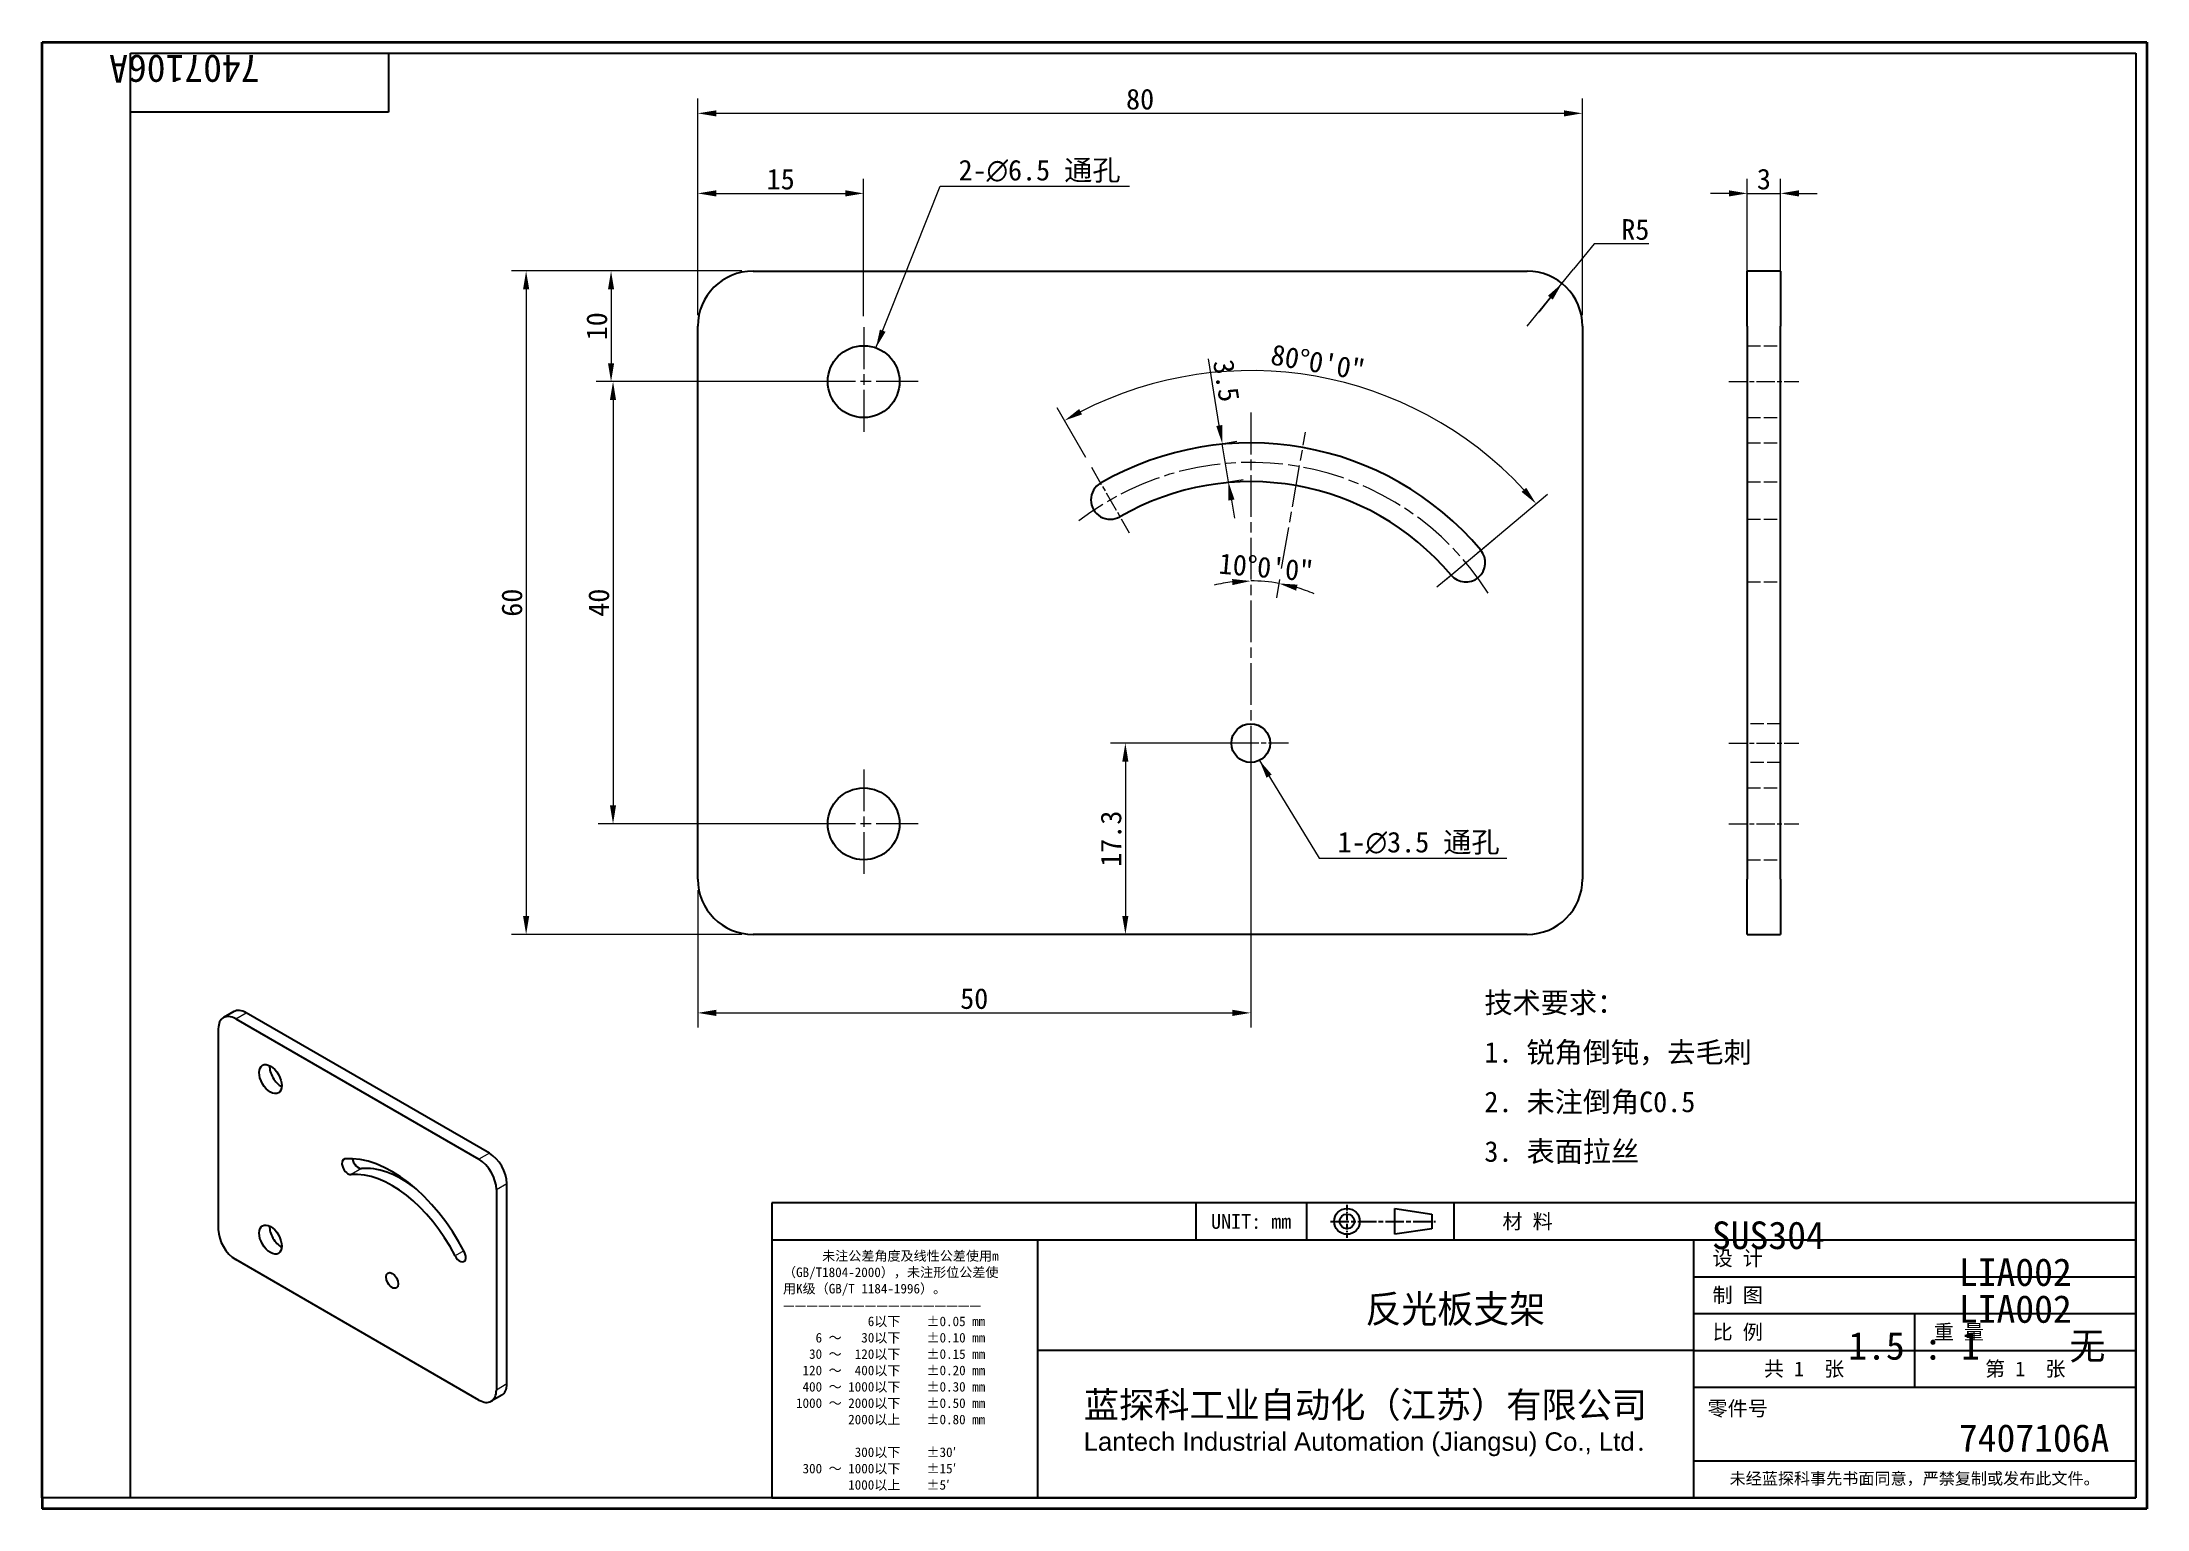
# Model space of a CAD drawing. Header units: millimetres. Extents: x 4 to 194, y 4 to 136.
import ezdxf
from ezdxf.enums import TextEntityAlignment as Align

# ---------------------------------------------------------------- set-up
doc = ezdxf.new("R2018")
doc.units = ezdxf.units.MM
doc.header["$LTSCALE"] = 0.666667
doc.linetypes.add('CHAIN', pattern=[0.3543, 0.2362, -0.0295, 0.0591, -0.0295])
doc.linetypes.add('DASHED', pattern=[0.2067, 0.1654, -0.0413])
for name, color, linetype, lineweight in [('1', 7, 'Continuous', 18), ('可见 (ISO)', 7, 'Continuous', 25), ('可见窄的 (ISO)', 7, 'Continuous', 18), ('图框 (ISO)', 7, 'Continuous', 35), ('标题 (ISO)', 7, 'Continuous', 25)]:
    doc.layers.add(name, color=color, linetype=linetype, lineweight=lineweight)
for name, color, linetype, lineweight, true_color in [('中心标记 (ISO)', 1, 'CHAIN', 18, 0xff0000), ('中心线 (ISO)', 1, 'CHAIN', 18, 0xff0000), ('尺寸 (ISO)', 7, 'Continuous', 18, 0x008000), ('符号 (ISO)', 7, 'Continuous', 18, 0x008000), ('隐藏 (ISO)', 5, 'DASHED', 18, 0x0000ff)]:
    doc.layers.add(name, color=color, linetype=linetype, lineweight=lineweight, true_color=true_color)
doc.styles.get("Standard").update_dxf_attribs({"font": 'simfang.ttf'})
doc.styles.add('文本样式164', font='SimSun.ttf')
doc.styles.add('最新国标', font='simfang.ttf')
doc.styles.add('注释文本 (ISO)', font='simfang.ttf')
doc.dimstyles.new('默认 (GB)', dxfattribs={"dimscale": 0.666667, "dimtxt": 2.8, "dimasz": 2.5, "dimexe": 2, "dimexo": 1.5, "dimgap": 0.5, "dimtad": 1, "dimtoh": 1, "dimdsep": 46, "dimtxsty": '最新国标', "dimcen": 0.09, "dimdle": 10, "dimclrd": 256, "dimclre": 256, "dimclrt": 256, "dimaunit": 1, "dimadec": 3, "dimazin": 2, "dimtfac": 0.535714, "dimtdec": 3, "dimtmove": 0, "dimatfit": 3, "dimfxl": 0, "dimtolj": 1, "dimlwd": -1, "dimlwe": -1, "dimarcsym": 0})
doc.dimstyles.new('默认 (GB)$7', dxfattribs={"dimscale": 0.666667, "dimtxt": 2.8, "dimasz": 2.5, "dimexe": 2, "dimexo": 1.5, "dimgap": 0.5, "dimtad": 1, "dimtoh": 1, "dimdsep": 46, "dimtxsty": '最新国标', "dimcen": 0.09, "dimdle": 10, "dimclrd": 256, "dimclre": 256, "dimclrt": 256, "dimaunit": 1, "dimadec": 3, "dimazin": 2, "dimtfac": 0.535714, "dimtdec": 3, "dimtmove": 0, "dimatfit": 3, "dimfxl": 0, "dimtolj": 1, "dimlwd": -1, "dimlwe": -1, "dimarcsym": 0})

# ---------------------------------------------------------------- blocks, each defined once
blk = doc.blocks.new('图框 最新国标')
at = {"layer": '图框 (ISO)'}
for p, q in [((6, 7), (6, 204.5)), ((6, 204.5), (291.5, 204.5)), ((291.5, 204.5), (291.5, 5.5)), ((6, 7), (6, 5.5)), ((6, 7), (6, 5.5)), ((291.5, 5.5), (6, 5.5))]:
    blk.add_line(p, q, dxfattribs=at)
at = {"layer": '图框 (ISO)', "color": 7, "linetype": 'Continuous', "lineweight": 25}
for p, q in [((18, 203), (290, 203)), ((18, 7), (18, 203)), ((18, 203), (290, 203)), ((53, 203), (53, 195)), ((290, 203), (290, 7)), ((290, 203), (290, 7)), ((53, 195), (18, 195)), ((290, 7), (6, 7)), ((290, 7), (18, 7))]:
    blk.add_line(p, q, dxfattribs=at)
at = {"layer": '图框 (ISO)', "lineweight": 30}
blk.add_attdef('零件代号', text='', height=2.5, rotation=180, dxfattribs=at).set_placement((35.5, 199), align=Align.MIDDLE_CENTER)
blk = doc.blocks.new('标题栏 最新国标')
at = {"layer": '标题 (ISO)'}
for p, q in [((381.98, -183.84), (196.98, -183.84)), ((196.98, -183.84), (196.98, -223.84)), ((254.48, -183.84), (254.48, -188.84)), ((269.48, -183.84), (269.48, -188.84)), ((281.48, -188.09), (281.48, -184.59)), ((281.48, -184.59), (286.48, -185.34)), ((286.48, -185.34), (286.48, -187.34)), ((289.48, -183.84), (289.48, -188.84)), ((381.98, -223.84), (381.98, -183.84)), ((383.48, -183.84), (383.48, -225.34)), ((286.48, -187.34), (281.48, -188.09)), ((196.98, -188.84), (381.98, -188.84)), ((232.98, -188.84), (232.98, -223.84)), ((321.98, -188.84), (321.98, -223.84)), ((321.98, -193.84), (381.98, -193.84)), ((321.98, -198.84), (381.98, -198.84)), ((351.98, -198.84), (351.98, -208.84)), ((321.98, -203.84), (232.98, -203.84)), ((321.98, -203.84), (381.98, -203.84)), ((321.98, -208.84), (381.98, -208.84)), ((321.98, -218.84), (381.98, -218.84)), ((196.98, -223.84), (381.98, -223.84)), ((383.48, -225.34), (196.98, -225.34))]:
    blk.add_line(p, q, dxfattribs=at)
at = {"layer": '标题 (ISO)', "linetype": 'CHAIN', "ltscale": 5.000333}
blk.add_line((274.98, -184.09), (274.98, -188.59), dxfattribs=at)
at = {"layer": '标题 (ISO)', "linetype": 'CHAIN', "ltscale": 15.834605}
blk.add_line((272.73, -186.34), (286.98, -186.34), dxfattribs=at)
at = {"layer": '标题 (ISO)'}
for radius in [1.75, 1]:
    blk.add_circle((274.98, -186.34), radius, dxfattribs=at)
at = {"layer": '1', "style": '文本样式164'}
for s, p in [('UNIT: mm', (261.98, -186.34)), ('材 料', (299.48, -186.34)), ('设 计', (327.98, -191.34)), ('制 图', (327.98, -196.34)), ('比 例', (327.98, -201.34)), ('重 量', (357.98, -201.34)), ('共 1  张', (336.98, -206.34)), ('第 1  张', (366.98, -206.34))]:
    blk.add_text(s, height=2, dxfattribs=at).set_placement(p, align=Align.MIDDLE_CENTER)
at = {"layer": '标题 (ISO)', "style": '注释文本 (ISO)'}
for s, insert, char_height, attachment_point, line_spacing_factor in [('\\fSimSun|b0|i0;{\\H1.3000;      未注公差角度及线性公差使用m\\P}\\fSimSun|b0|i0;{\\H1.3000;（GB/T1804-2000），未注形位公差使\\P}\\fSimSun|b0|i0;{\\H1.3000;用K级（GB/T 1184-1996）。\\P}\\fSimSun|b0|i0;{\\H1.3000;—————————————————\\P}\\fSimSun|b0|i0;{\\H1.3000;             6以下    ±0.05 mm\\P}\\fSimSun|b0|i0;{\\H1.3000;     6 ～   30以下    ±0.10 mm\\P}\\fSimSun|b0|i0;{\\H1.3000;    30 ～  120以下    ±0.15 mm\\P}\\fSimSun|b0|i0;{\\H1.3000;   120 ～  400以下    ±0.20 mm\\P}\\fSimSun|b0|i0;{\\H1.3000;   400 ～ 1000以下    ±0.30 mm\\P}\\fSimSun|b0|i0;{\\H1.3000;  1000 ～ 2000以下    ±0.50 mm\\P}\\fSimSun|b0|i0;{\\H1.3000;          2000以上    ±0.80 mm\\P}\\fSimSun|b0|i0;{\\H1.3000;\\P}\\fSimSun|b0|i0;{\\H1.3000;           300以下    ±30′\\P}\\fSimSun|b0|i0;{\\H1.3000;   300 ～ 1000以下    ±15′\\P}\\fSimSun|b0|i0;{\\H1.3000;          1000以上    ±5′}', (198.48, -206.63), 1.3, 4, 1.023913), ('\\pxsm0.94;\\fMicrosoft YaHei|b0|i0;{\\H3.5000;蓝探科工业自动化（江苏）有限公司\\P}\\fArial|b0|i0;{\\H2.5000;Lantech Industrial Automation (Jiangsu) Co., Ltd}\\fFangSong|b0|i0;{\\H2.5000;.}', (277.48, -213.84), 2, 5, 0.978695)]:
    blk.add_mtext(s, dxfattribs=dict(at, insert=insert, char_height=char_height, attachment_point=attachment_point, line_spacing_factor=line_spacing_factor))
at = {"layer": '标题 (ISO)', "attachment_point": 5, "style": '注释文本 (ISO)'}
for s, insert, char_height in [('\\fFangSong|b0|i0;零件号', (327.98, -211.84), 2), ('\\fSimSun|b0|i0;{\\H1.6000;未经蓝探科事先书面同意，严禁复制或发布此文件。}', (351.98, -221.34), 1.6)]:
    blk.add_mtext(s, dxfattribs=dict(at, insert=insert, char_height=char_height))
at = {"layer": '标题 (ISO)', "lineweight": 30, "flags": 104}
for tag, height, p in [('材料', 2, (324.48, -186.34)), ('设计人', 2, (357.98, -191.34)), ('库存编号', 3.5, (277.48, -196.34)), ('设计人', 2, (357.98, -196.34)), ('视图比例', 2, (342.98, -201.34)), ('质量\\P3;', 2, (372.98, -201.34)), ('零件代号', 3.5, (357.98, -213.84))]:
    blk.add_attdef(tag, text='', height=height, dxfattribs=at).set_placement(p, align=Align.MIDDLE_CENTER)
blk = doc.blocks.new('*D5')
at = {"layer": 'Defpoints', "color": 0, "transparency": 16777216}
for p in [(126.64, 103.86), (98.88, 97.88), (130.13, 87.06), (113.29, 72.93)]:
    blk.add_point(p, dxfattribs=at)
at = {"layer": '尺寸 (ISO)', "color": 116, "true_color": 0x00803f, "transparency": 16777216}
for p, q in [((98.38, 98.75), (95.78, 103.26)), ((130.9, 87.7), (140.12, 95.44))]:
    blk.add_line(p, q, dxfattribs=at)
blk.add_arc((113.29, 72.93), 33.69, 42.8345, 117.1655, dxfattribs=at)
for points in [[(98.04, 102.66), (97.78, 103.15), (96.45, 102.1)], [(138.21, 96.02), (137.79, 95.65), (139.1, 94.58)]]:
    blk.add_solid(points, dxfattribs=at)
at = {"layer": '尺寸 (ISO)', "transparency": 16777216, "insert": (119.37, 107.36), "char_height": 1.8667, "attachment_point": 5, "rotation": 350, "style": '最新国标'}
blk.add_mtext('\\A1;80°0\'0"', dxfattribs=at)
blk = doc.blocks.new('*D6')
at = {"layer": 'Defpoints', "color": 0, "transparency": 16777216}
for p in [(108.94, 99.72), (109.5, 96.27), (111.28, 96.56)]:
    blk.add_point(p, dxfattribs=at)
at = {"layer": '尺寸 (ISO)', "color": 116, "true_color": 0x00803f, "transparency": 16777216}
for p, q in [((110.45, 101.66), (109.47, 107.68)), ((109.92, 99.88), (112.04, 100.23)), ((111.28, 96.56), (110.72, 100.01)), ((110.49, 96.43), (112.6, 96.77)), ((111.55, 94.91), (111.82, 93.27))]:
    blk.add_line(p, q, dxfattribs=at)
for points in [[(110.73, 101.7), (110.18, 101.61), (110.72, 100.01)], [(111.82, 94.96), (111.27, 94.87), (111.28, 96.56)]]:
    blk.add_solid(points, dxfattribs=at)
at = {"layer": '尺寸 (ISO)', "transparency": 16777216, "insert": (111.09, 105.7), "char_height": 1.867, "attachment_point": 5, "rotation": 279.2315, "style": '最新国标'}
blk.add_mtext('\\A1;3.5', dxfattribs=at)
blk = doc.blocks.new('*D7')
at = {"layer": 'Defpoints', "color": 0, "transparency": 16777216}
for p in [(68.29, 115.63), (55.45, 105.63), (73.38, 105.63)]:
    blk.add_point(p, dxfattribs=at)
at = {"layer": '尺寸 (ISO)', "color": 116, "true_color": 0x00803f, "transparency": 16777216}
for p, q in [((67.29, 115.63), (54.11, 115.63)), ((55.45, 113.96), (55.45, 107.29)), ((72.38, 105.63), (54.11, 105.63))]:
    blk.add_line(p, q, dxfattribs=at)
for points in [[(55.17, 113.96), (55.73, 113.96), (55.45, 115.63)], [(55.17, 107.29), (55.73, 107.29), (55.45, 105.63)]]:
    blk.add_solid(points, dxfattribs=at)
at = {"layer": '尺寸 (ISO)', "transparency": 16777216, "insert": (54.17, 110.63), "char_height": 1.867, "attachment_point": 5, "rotation": 90, "style": '最新国标'}
blk.add_mtext('\\A1;10', dxfattribs=at)
blk = doc.blocks.new('*D8')
at = {"layer": 'Defpoints', "color": 0, "transparency": 16777216}
for p in [(78.29, 105.63), (55.63, 65.63), (78.29, 65.63)]:
    blk.add_point(p, dxfattribs=at)
at = {"layer": '尺寸 (ISO)', "color": 116, "true_color": 0x00803f, "transparency": 16777216}
for p, q in [((77.29, 105.63), (54.29, 105.63)), ((55.63, 103.96), (55.63, 67.29)), ((77.29, 65.63), (54.29, 65.63))]:
    blk.add_line(p, q, dxfattribs=at)
for points in [[(55.35, 103.96), (55.9, 103.96), (55.63, 105.63)], [(55.35, 67.29), (55.9, 67.29), (55.63, 65.63)]]:
    blk.add_solid(points, dxfattribs=at)
at = {"layer": '尺寸 (ISO)', "transparency": 16777216, "insert": (54.35, 85.63), "char_height": 1.867, "attachment_point": 5, "rotation": 90, "style": '最新国标'}
blk.add_mtext('\\A1;40', dxfattribs=at)
blk = doc.blocks.new('*D9')
at = {"layer": 'Defpoints', "color": 0, "transparency": 16777216}
for p in [(78.29, 122.65), (63.29, 110.63), (78.29, 110.54)]:
    blk.add_point(p, dxfattribs=at)
at = {"layer": '尺寸 (ISO)', "color": 116, "true_color": 0x00803f, "transparency": 16777216}
for p, q in [((63.29, 111.63), (63.29, 123.98)), ((78.29, 111.54), (78.29, 123.98)), ((64.96, 122.65), (76.63, 122.65))]:
    blk.add_line(p, q, dxfattribs=at)
for points in [[(64.96, 122.93), (64.96, 122.37), (63.29, 122.65)], [(76.63, 122.93), (76.63, 122.37), (78.29, 122.65)]]:
    blk.add_solid(points, dxfattribs=at)
at = {"layer": '尺寸 (ISO)', "transparency": 16777216, "insert": (70.79, 123.93), "char_height": 1.867, "attachment_point": 5, "style": '最新国标'}
blk.add_mtext('\\A1;15', dxfattribs=at)
blk = doc.blocks.new('*D10')
at = {"layer": 'Defpoints', "color": 0, "transparency": 16777216}
for p in [(113.29, 72.93), (63.29, 60.63), (113.29, 48.53)]:
    blk.add_point(p, dxfattribs=at)
at = {"layer": '尺寸 (ISO)', "color": 116, "true_color": 0x00803f, "transparency": 16777216}
for p, q in [((113.29, 71.93), (113.29, 47.2)), ((63.29, 59.63), (63.29, 47.2)), ((64.96, 48.53), (111.63, 48.53))]:
    blk.add_line(p, q, dxfattribs=at)
for points in [[(64.96, 48.81), (64.96, 48.25), (63.29, 48.53)], [(111.63, 48.81), (111.63, 48.25), (113.29, 48.53)]]:
    blk.add_solid(points, dxfattribs=at)
at = {"layer": '尺寸 (ISO)', "transparency": 16777216, "insert": (88.29, 49.81), "char_height": 1.867, "attachment_point": 5, "style": '最新国标'}
blk.add_mtext('\\A1;50', dxfattribs=at)
blk = doc.blocks.new('*D11')
at = {"layer": 'Defpoints', "color": 0, "transparency": 16777216}
for p in [(113.29, 72.93), (101.96, 55.63), (101.96, 55.63)]:
    blk.add_point(p, dxfattribs=at)
at = {"layer": '尺寸 (ISO)', "color": 116, "true_color": 0x00803f, "transparency": 16777216}
for p, q in [((112.29, 72.93), (100.62, 72.93)), ((101.96, 71.26), (101.96, 57.29))]:
    blk.add_line(p, q, dxfattribs=at)
for points in [[(101.68, 71.26), (102.23, 71.26), (101.96, 72.93)], [(101.68, 57.29), (102.23, 57.29), (101.96, 55.63)]]:
    blk.add_solid(points, dxfattribs=at)
at = {"layer": '尺寸 (ISO)', "transparency": 16777216, "insert": (100.67, 64.28), "char_height": 1.867, "attachment_point": 5, "rotation": 90, "style": '最新国标'}
blk.add_mtext('\\A1;17.3', dxfattribs=at)
blk = doc.blocks.new('*D12')
at = {"layer": 'Defpoints', "color": 0, "transparency": 16777216}
for p in [(161.2, 122.65), (158.2, 110.63), (161.2, 93.17)]:
    blk.add_point(p, dxfattribs=at)
at = {"layer": '尺寸 (ISO)', "color": 116, "true_color": 0x00803f, "transparency": 16777216}
for p, q in [((158.2, 111.63), (158.2, 123.98)), ((161.2, 94.17), (161.2, 123.98)), ((156.53, 122.65), (154.86, 122.65)), ((158.2, 122.65), (161.2, 122.65)), ((162.86, 122.65), (164.53, 122.65))]:
    blk.add_line(p, q, dxfattribs=at)
for points in [[(156.53, 122.93), (156.53, 122.37), (158.2, 122.65)], [(162.86, 122.93), (162.86, 122.37), (161.2, 122.65)]]:
    blk.add_solid(points, dxfattribs=at)
at = {"layer": '尺寸 (ISO)', "transparency": 16777216, "insert": (159.7, 123.93), "char_height": 1.867, "attachment_point": 5, "style": '最新国标'}
blk.add_mtext('\\A1;3', dxfattribs=at)
blk = doc.blocks.new('*D13')
at = {"layer": 'Defpoints', "color": 0, "transparency": 16777216}
for p in [(113.29, 102.82), (116.08, 88.72), (115, 87.49), (113.29, 72.93)]:
    blk.add_point(p, dxfattribs=at)
at = {"layer": '尺寸 (ISO)', "color": 116, "true_color": 0x00803f, "transparency": 16777216}
blk.add_line((115.9, 87.74), (115.61, 86.06), dxfattribs=at)
for start, end in [(80, 90), (96.5144, 103.0288), (66.9712, 73.4856)]:
    blk.add_arc((113.29, 72.93), 14.67, start, end, dxfattribs=at)
for points in [[(111.61, 87.77), (111.64, 87.22), (113.29, 87.59)], [(117.4, 86.72), (117.53, 87.26), (115.84, 87.37)]]:
    blk.add_solid(points, dxfattribs=at)
at = {"layer": '尺寸 (ISO)', "transparency": 16777216, "insert": (114.68, 88.81), "char_height": 1.8667, "attachment_point": 5, "rotation": 355, "style": '最新国标'}
blk.add_mtext('\\A1;10°0\'0"', dxfattribs=at)
blk = doc.blocks.new('*D14')
at = {"layer": 'Defpoints', "color": 0, "transparency": 16777216}
for p in [(141.44, 114.51), (138.29, 110.63)]:
    blk.add_point(p, dxfattribs=at)
at = {"layer": '尺寸 (ISO)', "color": 116, "true_color": 0x00803f, "transparency": 16777216}
for p, q in [((144.34, 118.09), (142.49, 115.81)), ((149.3, 118.09), (144.34, 118.09)), ((138.29, 110.63), (141.44, 114.51)), ((141.44, 114.51), (142.49, 115.81)), ((140.39, 113.22), (139.34, 111.92))]:
    blk.add_line(p, q, dxfattribs=at)
blk.add_solid([(140.17, 113.39), (140.61, 113.04), (141.44, 114.51)], dxfattribs=at)
at = {"layer": '尺寸 (ISO)', "transparency": 16777216, "insert": (148.07, 119.37), "char_height": 1.867, "attachment_point": 5, "style": '最新国标'}
blk.add_mtext('\\A1;R5', dxfattribs=at)
blk = doc.blocks.new('*D15')
at = {"layer": 'Defpoints', "color": 0, "transparency": 16777216}
for p in [(68.29, 115.63), (47.77, 55.63), (68.29, 55.63)]:
    blk.add_point(p, dxfattribs=at)
at = {"layer": '尺寸 (ISO)', "color": 116, "true_color": 0x00803f, "transparency": 16777216}
for p, q in [((67.29, 115.63), (46.44, 115.63)), ((47.77, 113.96), (47.77, 57.29)), ((67.29, 55.63), (46.44, 55.63))]:
    blk.add_line(p, q, dxfattribs=at)
for points in [[(47.49, 113.96), (48.05, 113.96), (47.77, 115.63)], [(47.49, 57.29), (48.05, 57.29), (47.77, 55.63)]]:
    blk.add_solid(points, dxfattribs=at)
at = {"layer": '尺寸 (ISO)', "transparency": 16777216, "insert": (46.49, 85.63), "char_height": 1.867, "attachment_point": 5, "rotation": 90, "style": '最新国标'}
blk.add_mtext('\\A1;60', dxfattribs=at)
blk = doc.blocks.new('*D16')
at = {"layer": 'Defpoints', "color": 0, "transparency": 16777216}
for p in [(143.29, 129.89), (63.29, 110.63), (143.29, 110.63)]:
    blk.add_point(p, dxfattribs=at)
at = {"layer": '尺寸 (ISO)', "color": 116, "true_color": 0x00803f, "transparency": 16777216}
for p, q in [((63.29, 111.63), (63.29, 131.22)), ((64.96, 129.89), (141.63, 129.89)), ((143.29, 111.63), (143.29, 131.22))]:
    blk.add_line(p, q, dxfattribs=at)
for points in [[(64.96, 130.16), (64.96, 129.61), (63.29, 129.89)], [(141.63, 130.16), (141.63, 129.61), (143.29, 129.89)]]:
    blk.add_solid(points, dxfattribs=at)
at = {"layer": '尺寸 (ISO)', "transparency": 16777216, "insert": (103.29, 131.16), "char_height": 1.867, "attachment_point": 5, "style": '最新国标'}
blk.add_mtext('\\A1;80', dxfattribs=at)

msp = doc.modelspace()

# ---------------------------------------------------------------- linework, layer by layer
at = {"layer": '中心标记 (ISO)', "ltscale": 23.990969}
for p, q in [((78.293, 110.542), (78.293, 100.709)), ((83.209, 105.625), (73.376, 105.625)), ((113.293, 102.825), (113.293, 69.509)), ((78.293, 70.542), (78.293, 60.709)), ((83.209, 65.625), (73.376, 65.625))]:
    msp.add_line(p, q, dxfattribs=at)
at = {"layer": '中心标记 (ISO)', "ltscale": 11.389776}
for p, q in [((98.884, 97.881), (102.301, 91.963)), ((130.133, 87.056), (135.368, 91.448)), ((116.709, 72.925), (109.876, 72.925))]:
    msp.add_line(p, q, dxfattribs=at)
at = {"layer": '中心线 (ISO)', "ltscale": 10.556371}
for p, q in [((156.532, 105.625), (162.865, 105.625)), ((156.532, 72.925), (162.865, 72.925)), ((156.532, 65.625), (162.865, 65.625))]:
    msp.add_line(p, q, dxfattribs=at)
at = {"layer": '中心线 (ISO)', "ltscale": 23.990969}
msp.add_line((116.078, 88.722), (118.252, 101.049), dxfattribs=at)
msp.add_arc((113.293, 72.925), 25.4, 32.29289, 127.70711, dxfattribs=at)
at = {"layer": '可见 (ISO)'}
for p, q in [((68.293, 115.625), (138.293, 115.625)), ((158.198, 110.625), (158.198, 115.625)), ((161.198, 115.625), (158.198, 115.625)), ((161.198, 115.625), (161.198, 110.625)), ((63.293, 60.625), (63.293, 110.625)), ((143.293, 110.625), (143.293, 60.625)), ((158.198, 110.625), (158.198, 60.625)), ((161.198, 60.625), (161.198, 110.625)), ((158.198, 55.625), (158.198, 60.625)), ((161.198, 60.625), (161.198, 55.625)), ((138.293, 55.625), (68.293, 55.625)), ((158.198, 55.625), (161.198, 55.625)), ((21.34, 48.642), (20.397, 48.098)), ((21.508, 47.988), (43.507, 35.287)), ((44.45, 35.831), (22.451, 48.532)), ((19.937, 28.936), (19.937, 47.08)), ((45.078, 32.565), (45.078, 14.421)), ((46.021, 14.965), (46.021, 33.109)), ((43.507, 13.513), (21.508, 26.214)), ((45.561, 13.948), (44.618, 13.403))]:
    msp.add_line(p, q, dxfattribs=at)
for centre, radius in [((78.293, 105.625), 3.25), ((113.293, 72.925), 1.75), ((78.293, 65.625), 3.25)]:
    msp.add_circle(centre, radius, dxfattribs=at)
for centre, radius, start, end in [((68.293, 110.625), 5, 90, 180), ((138.293, 110.625), 5, 0, 90), ((113.293, 72.925), 27.15, 40, 120), ((100.593, 94.922), 1.75, 120, 300), ((113.293, 72.925), 23.65, 40, 120), ((132.75, 89.252), 1.75, 220, 40), ((68.293, 60.625), 5, 180, 270), ((138.293, 60.625), 5, 270, 0)]:
    msp.add_arc(centre, radius, start, end, dxfattribs=at)
for centre, major_axis, start_param, end_param in [((21.508, 46.173), (-1.111, 1.925), 5.4977871, 7.0685835), ((22.451, 46.718), (-1.111, 1.925), 5.4977871, 6.2831853), ((25.594, 43.089), (0.722, -1.251), 3.8527539, 5.5720241), ((31.659, 34.614), (0.389, -0.674), 2.8797933, 6.0213859), ((35.65, 24.327), (-6.033, 10.45), 4.6251225, 6.0213859), ((32.602, 35.159), (0.389, -0.674), 4.1353535, 6.0213859), ((36.593, 24.872), (-5.256, 9.103), 5.3620236, 6.0213859), ((43.507, 33.472), (1.111, -1.925), 0.7853982, 2.3561945), ((44.45, 34.016), (-1.111, 1.925), 3.9269908, 5.4977871), ((35.65, 24.327), (-5.256, 9.103), 4.6251225, 6.0213859), ((21.508, 28.029), (-1.111, 1.925), 0.7853982, 2.3561945), ((25.594, 28.573), (0.722, -1.251), 3.8527539, 5.5720241), ((41.765, 26.722), (0.389, -0.674), 4.6251225, 7.7667152), ((43.507, 15.328), (1.111, -1.925), 5.4977871, 7.0685835), ((44.45, 15.872), (1.111, -1.925), 0, 0.7853982)]:
    msp.add_ellipse(centre, major_axis=major_axis, ratio=0.5773503, start_param=start_param, end_param=end_param, dxfattribs=at)
for centre, major_axis in [((24.651, 42.544), (0.722, -1.251)), ((24.651, 28.029), (0.722, -1.251)), ((35.65, 24.327), (-0.389, 0.674))]:
    msp.add_ellipse(centre, major_axis=major_axis, ratio=0.5773503, dxfattribs=at)
at = {"layer": '可见窄的 (ISO)'}
for p, q in [((21.508, 47.988), (22.451, 48.532)), ((32.877, 34.45), (31.934, 33.905)), ((44.45, 35.831), (43.507, 35.287)), ((45.078, 32.565), (46.021, 33.109)), ((42.124, 27.007), (41.344, 26.557)), ((46.021, 14.965), (45.078, 14.421))]:
    msp.add_line(p, q, dxfattribs=at)
at = {"layer": '隐藏 (ISO)', "ltscale": 10.885341}
for p, q in [((158.198, 108.875), (161.198, 108.875)), ((158.198, 102.375), (161.198, 102.375)), ((158.198, 100.075), (161.198, 100.075)), ((158.198, 96.575), (161.198, 96.575)), ((158.198, 93.172), (161.198, 93.172)), ((158.198, 87.502), (161.198, 87.502)), ((161.198, 74.675), (158.198, 74.675)), ((161.198, 71.175), (158.198, 71.175)), ((158.198, 68.875), (161.198, 68.875)), ((158.198, 62.375), (161.198, 62.375))]:
    msp.add_line(p, q, dxfattribs=at)

# ---------------------------------------------------------------- block references
ref = msp.add_blockref('图框 最新国标', (0, 0), dxfattribs=dict(xscale=0.6666666666666666, yscale=0.6666666666666666, zscale=0.6666666666666666))
lines = msp.add_mtext('7407106A', dxfattribs={"layer": '图框 (ISO)', "insert": (23.667, 132.667), "char_height": 2.5, "attachment_point": 1, "rotation": 180})
ref.add_attrib('零件代号', '', (23.667, 132.667)).embed_mtext(lines)
ref = msp.add_blockref('标题栏 最新国标', (-61.322, 153.896), dxfattribs=dict(xscale=0.6666666666666666, yscale=0.6666666666666666, zscale=0.6666666666666666))
lines = msp.add_mtext('7407106A', dxfattribs={"layer": '标题 (ISO)', "insert": (177.333, 11.333), "char_height": 2.5, "attachment_point": 1})
ref.add_attrib('零件代号', '', (177.333, 11.333), dxfattribs={"flags": 104}).embed_mtext(lines)
lines = msp.add_mtext('反光板支架', dxfattribs={"layer": '标题 (ISO)', "insert": (123.667, 23), "char_height": 2.5, "attachment_point": 1})
ref.add_attrib('库存编号', '', (123.667, 23), dxfattribs={"flags": 104}).embed_mtext(lines)
lines = msp.add_mtext('无', dxfattribs={"layer": '标题 (ISO)', "insert": (187.333, 19.667), "char_height": 2.5, "attachment_point": 1})
ref.add_attrib('质量\\P3;', '', (187.333, 19.667), dxfattribs={"flags": 104}).embed_mtext(lines)
lines = msp.add_mtext('1.5 : 1', dxfattribs={"layer": '标题 (ISO)', "insert": (167.333, 19.667), "char_height": 2.5, "attachment_point": 1})
ref.add_attrib('视图比例', '', (167.333, 19.667), dxfattribs={"flags": 104}).embed_mtext(lines)
lines = msp.add_mtext('LIA002', dxfattribs={"layer": '标题 (ISO)', "insert": (177.333, 26.333), "char_height": 2.5, "attachment_point": 1})
ref.add_attrib('设计人', '', (177.333, 26.333), dxfattribs={"flags": 104}).embed_mtext(lines)
lines = msp.add_mtext('LIA002', dxfattribs={"layer": '标题 (ISO)', "insert": (177.333, 23), "char_height": 2.5, "attachment_point": 1})
ref.add_attrib('设计人', '', (177.333, 23), dxfattribs={"flags": 104}).embed_mtext(lines)
lines = msp.add_mtext('SUS304', dxfattribs={"layer": '标题 (ISO)', "insert": (155, 29.667), "char_height": 2.5, "attachment_point": 1})
ref.add_attrib('材料', '', (155, 29.667), dxfattribs={"flags": 104}).embed_mtext(lines)

# ---------------------------------------------------------------- texts
at = {"layer": '符号 (ISO)', "char_height": 1.86667}
for s, insert, width, attachment_point, line_spacing_factor, style in [('2-\\fAIGDT|b0|i0;{\\H1.8667;n}\\fFangSong|b0|i0;{\\H1.8667;6.5 通孔}', (86.872, 123.614), 16.22525, 7, 0.49, '最新国标'), ('1-\\fAIGDT|b0|i0;{\\H1.8667;n}\\fFangSong|b0|i0;{\\H1.8667;3.5 通孔}', (121.152, 62.837), 16.22525, 7, 0.49, '最新国标'), ('\\fFangSong|b0|i0;{\\H1.8667;技术要求：\\P}\\fFangSong|b0|i0;{\\H1.8667;1. 锐角倒钝，去毛刺\\P}\\fFangSong|b0|i0;{\\H1.8667;2. 未注倒角C0.5\\P}\\fFangSong|b0|i0;{\\H1.8667;3. 表面拉丝}\\fFangSong|b0|i0;{\\H1.3333;\\P}', (134.422, 42.623), 47.50721, 4, 1.441304, '注释文本 (ISO)')]:
    msp.add_mtext(s, dxfattribs=dict(at, insert=insert, width=width, attachment_point=attachment_point, line_spacing_factor=line_spacing_factor, style=style))

# ---------------------------------------------------------------- dimensions: what is measured, and where the dimension line sits
at = {"layer": '尺寸 (ISO)', "color": 116, "true_color": 0x00803f}
for base, p1, p2, angle, override, picture, middle in [((143.293, 129.887), (63.293, 110.625), (143.293, 110.625), 180, {"dimgap": 0.5, "dimtoh": 0, "dimdec": 2, "dimtol": 0, "dimlim": 0, "dimtp": 0, "dimtm": 0, "dimtdec": 3, "dimtofl": 0, "dimatfit": 1}, '*D16', (103.293, 129.887)), ((161.198, 122.649), (158.198, 110.625), (161.198, 93.172), 180, {"dimgap": 0.5, "dimtoh": 0, "dimdec": 2, "dimtol": 0, "dimlim": 0, "dimtp": 0, "dimtm": 0, "dimtdec": 3, "dimtofl": 1, "dimatfit": 1}, '*D12', (159.698, 122.649)), ((47.771, 55.625), (68.293, 115.625), (68.293, 55.625), 270, {"dimgap": 0.5, "dimtoh": 0, "dimdec": 2, "dimtol": 0, "dimlim": 0, "dimtp": 0, "dimtm": 0, "dimtdec": 3, "dimtofl": 0, "dimatfit": 1}, '*D15', (47.771, 85.625)), ((55.447, 105.625), (68.293, 115.625), (73.376, 105.625), 270, {"dimgap": 0.5, "dimtoh": 0, "dimdec": 2, "dimtol": 0, "dimlim": 0, "dimtp": 0, "dimtm": 0, "dimtdec": 3, "dimtofl": 0, "dimatfit": 1}, '*D7', (55.447, 110.625)), ((111.281, 96.559), (108.937, 99.724), (109.499, 96.269), 99.23151, {"dimgap": 0.5, "dimtoh": 0, "dimdec": 2, "dimtol": 0, "dimlim": 0, "dimtp": 0, "dimtm": 0, "dimtdec": 3, "dimtofl": 1, "dimatfit": 1}, '*D6', (109.829, 105.491)), ((55.626, 65.625), (78.293, 105.625), (78.293, 65.625), 90, {"dimgap": 0.5, "dimtoh": 0, "dimdec": 2, "dimtol": 0, "dimlim": 0, "dimtp": 0, "dimtm": 0, "dimtdec": 3, "dimtofl": 0, "dimatfit": 1}, '*D8', (55.626, 85.625)), ((101.957, 55.625), (113.293, 72.925), (101.957, 55.625), 90, {"dimgap": 0.5, "dimtoh": 0, "dimdec": 2, "dimse2": 1, "dimtol": 0, "dimlim": 0, "dimtp": 0, "dimtm": 0, "dimtdec": 3, "dimtofl": 0, "dimatfit": 1}, '*D11', (101.957, 64.275))]:
    dim = msp.add_linear_dim(base=base, p1=p1, p2=p2, angle=angle, dimstyle='默认 (GB)', override=override, dxfattribs=at)
    dim.commit()
    dim.dimension.update_dxf_attribs({"geometry": picture, "text_midpoint": middle, "dimtype": 160})
for base, p1, p2, picture, middle in [((78.293, 122.649), (63.293, 110.625), (78.293, 110.542), '*D9', (70.793, 122.649)), ((113.293, 48.531), (63.293, 60.625), (113.293, 72.925), '*D10', (88.293, 48.531))]:
    dim = msp.add_linear_dim(base=base, p1=p1, p2=p2, dimstyle='默认 (GB)', override={"dimgap": 0.5, "dimtoh": 0, "dimdec": 2, "dimtol": 0, "dimlim": 0, "dimtp": 0, "dimtm": 0, "dimtdec": 3, "dimtofl": 0, "dimatfit": 1}, dxfattribs=at)
    dim.commit()
    dim.dimension.update_dxf_attribs({"geometry": picture, "text_midpoint": middle, "dimtype": 160})
dim = msp.add_radius_dim(center=(138.293, 110.625), mpoint=(141.438, 114.512), dimstyle='默认 (GB)', override={"dimgap": 0.5, "dimtih": 1, "dimdec": 2, "dimlfac": 1, "dimcen": 0, "dimtol": 0, "dimlim": 0, "dimtp": 0, "dimtm": 0, "dimtdec": 3}, dxfattribs=at)
dim.commit()
dim.dimension.update_dxf_attribs({"geometry": '*D14', "text_midpoint": (148.066, 118.091), "dimtype": 164})
for base, center, p1, p2, override, picture, middle in [((126.638, 103.862), (113.293, 72.925), (130.133, 87.056), (98.884, 97.881), {"dimgap": 0.5, "dimtoh": 0, "dimtol": 0, "dimlim": 0, "dimtp": 0, "dimtm": 0, "dimtdec": 2}, '*D5', (119.143, 106.106)), ((114.9954, 87.4928), (113.2927, 72.9253), (116.0781, 88.7224), (113.2927, 102.8248), {"dimgap": 0.5, "dimtoh": 0, "dimse2": 1, "dimtol": 0, "dimlim": 0, "dimtp": 0, "dimtm": 0, "dimtdec": 2}, '*D13', (114.5709, 87.5361))]:
    dim = msp.add_angular_dim_3p(base=base, center=center, p1=p1, p2=p2, dimstyle='默认 (GB)', override=override, dxfattribs=at)
    dim.commit()
    dim.dimension.update_dxf_attribs({"geometry": picture, "text_midpoint": middle, "dimtype": 165})

# ---------------------------------------------------------------- leaders
at = {"layer": '符号 (ISO)', "annotation_type": 0, "has_hookline": 1, "hookline_direction": 0}
for points, text_width in [([(79.402, 108.68), (85.206, 123.303), (86.872, 123.303)], 15.473), ([(114.086, 71.365), (119.485, 62.526), (121.152, 62.526)], 15.302)]:
    msp.add_leader(points, dimstyle='默认 (GB)$7', override={"dimgap": 0, "dimtad": 1}, dxfattribs=dict(at, text_width=text_width))

doc.saveas('drawing.dxf')
